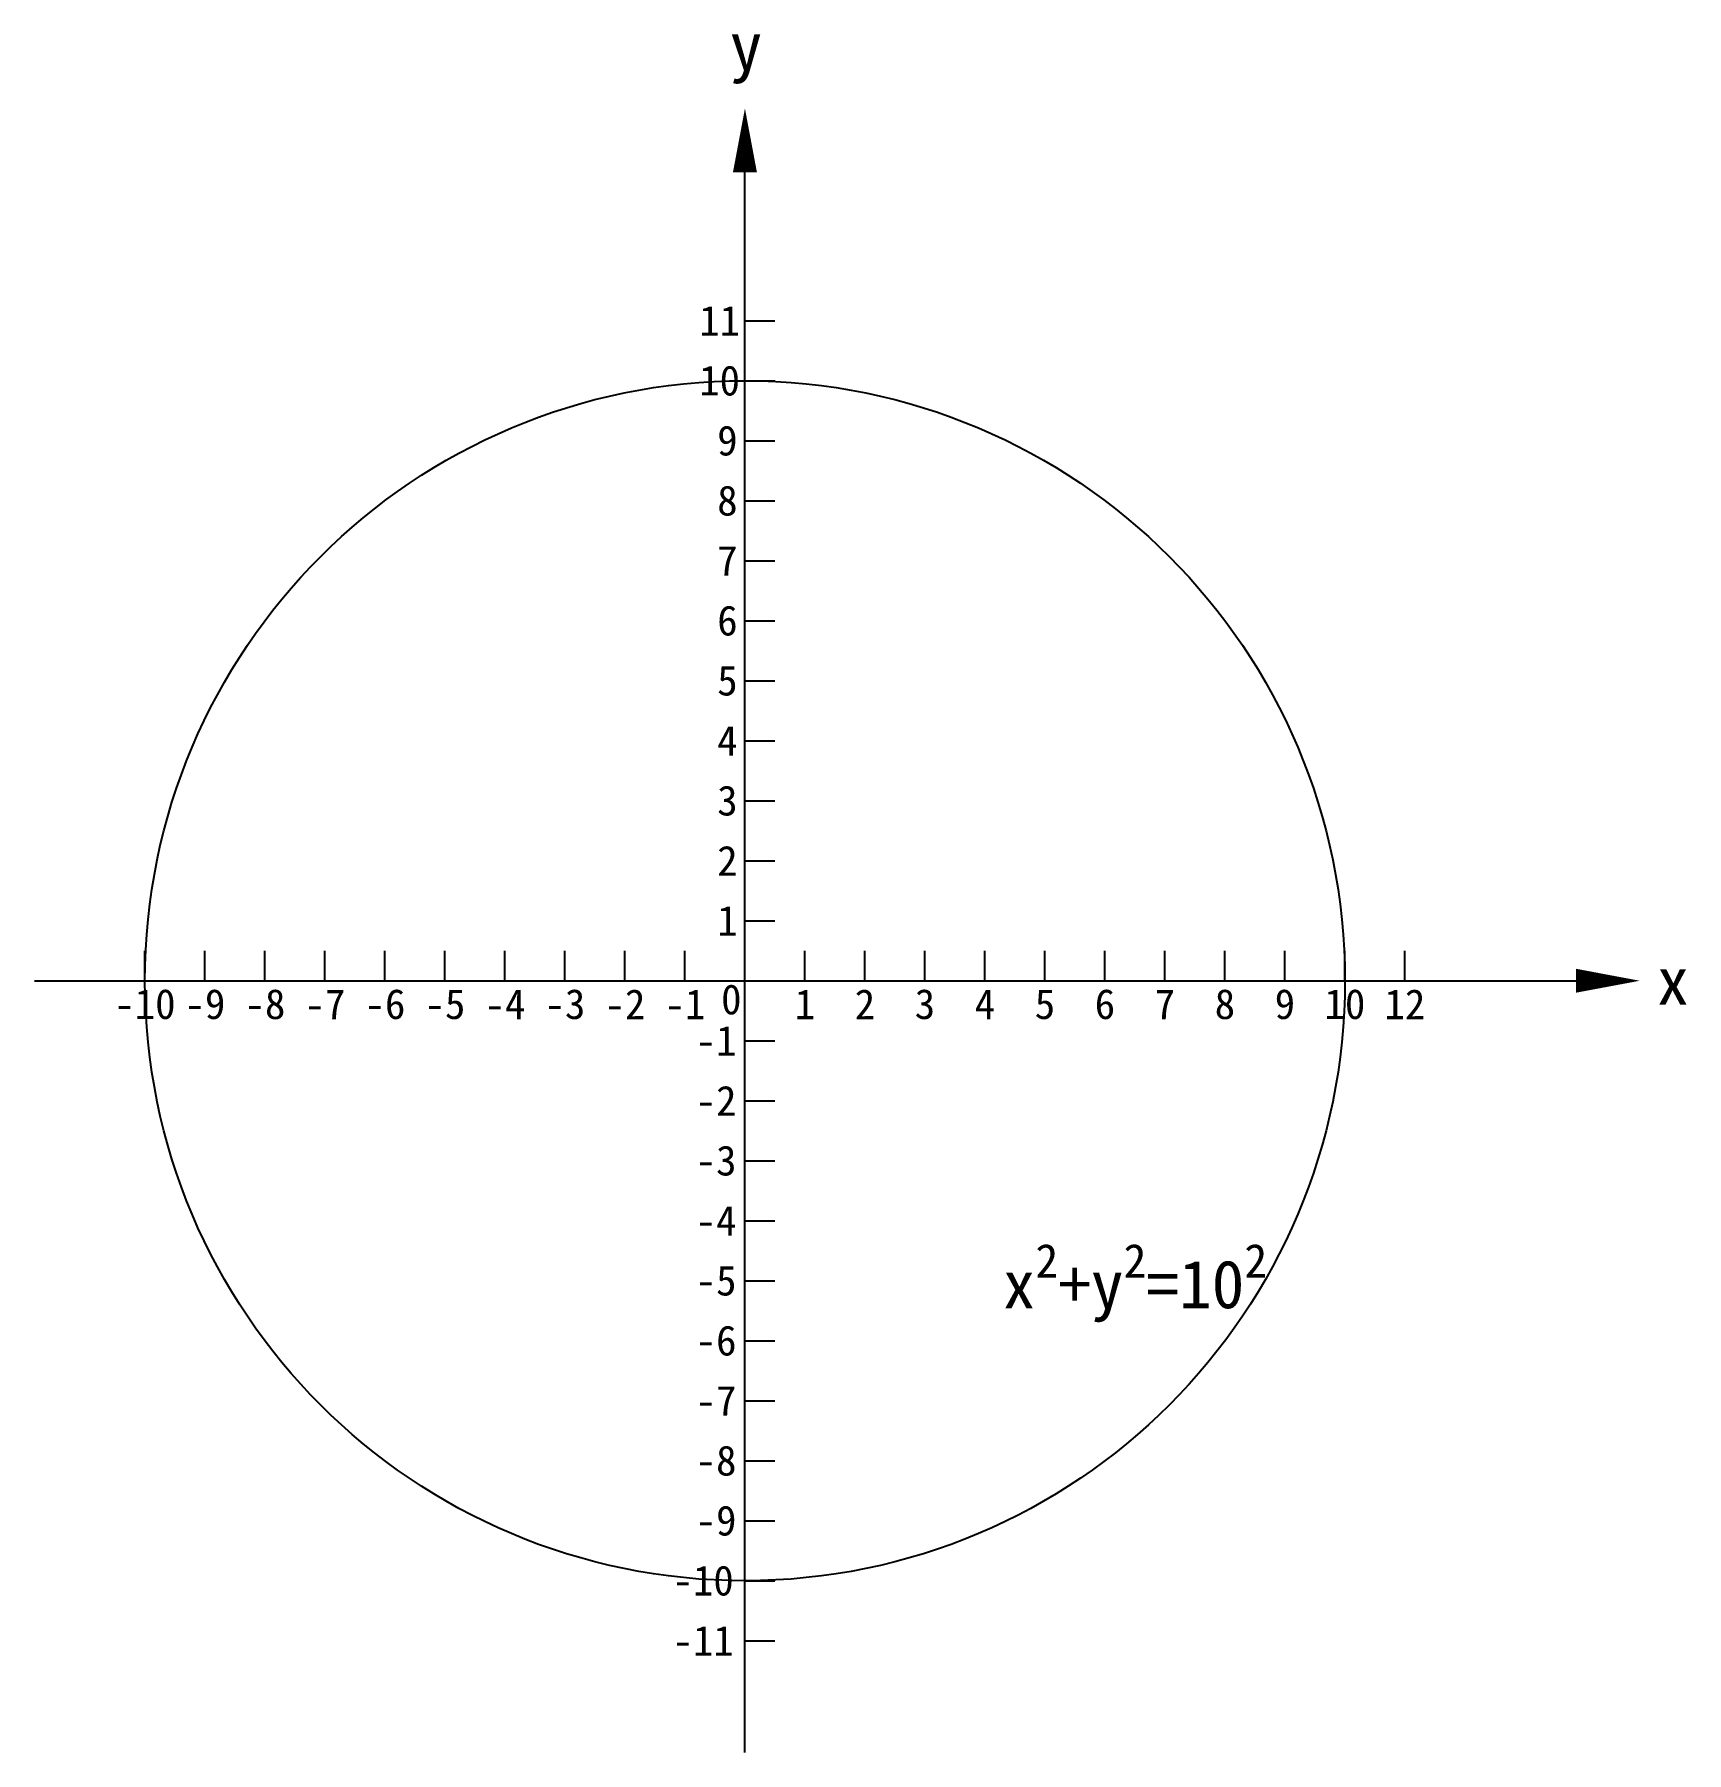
# Model space of a CAD drawing. Header units: millimetres. Extents: x 1737 to 2013, y 943 to 1229.
import ezdxf

# ---------------------------------------------------------------- set-up
doc = ezdxf.new("R2010")
doc.units = ezdxf.units.MM
doc.styles.add('w', font='', dxfattribs={"height": 5})
doc.styles.get('w').set_extended_font_data('SimSun')

msp = doc.modelspace()

# ---------------------------------------------------------------- linework, layer by layer
for p, q in [((1855.59, 942.56), (1855.59, 1205.94)), ((1855.59, 1181.21), (1860.59, 1181.21)), ((1855.59, 1171.21), (1860.59, 1171.21)), ((1855.59, 1161.21), (1860.59, 1161.21)), ((1855.59, 1151.21), (1860.59, 1151.21)), ((1855.59, 1141.21), (1860.59, 1141.21)), ((1855.59, 1131.21), (1860.59, 1131.21)), ((1855.59, 1121.21), (1860.59, 1121.21)), ((1855.59, 1111.21), (1860.59, 1111.21)), ((1855.59, 1101.21), (1860.59, 1101.21)), ((1855.59, 1091.21), (1860.59, 1091.21)), ((1855.59, 1081.21), (1860.59, 1081.21)), ((1755.59, 1071.21), (1755.59, 1076.21)), ((1765.59, 1071.21), (1765.59, 1076.21)), ((1775.59, 1071.21), (1775.59, 1076.21)), ((1785.59, 1071.21), (1785.59, 1076.21)), ((1795.59, 1071.21), (1795.59, 1076.21)), ((1805.59, 1071.21), (1805.59, 1076.21)), ((1815.59, 1071.21), (1815.59, 1076.21)), ((1825.59, 1071.21), (1825.59, 1076.21)), ((1835.59, 1071.21), (1835.59, 1076.21)), ((1845.59, 1071.21), (1845.59, 1076.21)), ((1865.59, 1071.21), (1865.59, 1076.21)), ((1875.59, 1071.21), (1875.59, 1076.21)), ((1885.59, 1071.21), (1885.59, 1076.21)), ((1895.59, 1071.21), (1895.59, 1076.21)), ((1905.59, 1071.21), (1905.59, 1076.21)), ((1915.59, 1071.21), (1915.59, 1076.21)), ((1925.59, 1071.21), (1925.59, 1076.21)), ((1935.59, 1071.21), (1935.59, 1076.21)), ((1945.59, 1071.21), (1945.59, 1076.21)), ((1955.59, 1071.21), (1955.59, 1076.21)), ((1965.59, 1071.21), (1965.59, 1076.21)), ((1737.16, 1071.21), (1994.08, 1071.21)), ((1855.59, 1071.21), (1865.59, 1071.21)), ((1855.59, 1061.21), (1860.59, 1061.21)), ((1855.59, 1051.21), (1860.59, 1051.21)), ((1855.59, 1041.21), (1860.59, 1041.21)), ((1855.59, 1031.21), (1860.59, 1031.21)), ((1855.59, 1021.21), (1860.59, 1021.21)), ((1855.59, 1011.21), (1860.59, 1011.21)), ((1855.59, 1001.21), (1860.59, 1001.21)), ((1855.59, 991.21), (1860.59, 991.21)), ((1855.59, 981.21), (1860.59, 981.21)), ((1855.59, 971.21), (1860.59, 971.21)), ((1855.59, 961.21), (1860.59, 961.21))]:
    msp.add_line(p, q)
for points in [[(1855.59, 1205.94, 4, 0, 0), (1855.59, 1216.59, 0, 0, 0)], [(1994.08, 1071.21, 4, 0, 0), (2004.73, 1071.21, 0, 0, 0)]]:
    msp.add_lwpolyline(points, format="xyseb")
msp.add_circle((1855.59, 1071.21), 100)

# ---------------------------------------------------------------- texts
at = {"style": 'w'}
for s, insert, char_height, width, attachment_point in [('y', (1855.77, 1225.85), 8, 16.0669, 5), ('11', (1851.37, 1181.21), 5, 3.8656, 5), ('10', (1851.37, 1171.21), 5, 3.8656, 5), ('9', (1852.67, 1161.21), 5, 3.8656, 5), ('8', (1852.67, 1151.21), 5, 3.8656, 5), ('7', (1852.67, 1141.21), 5, 3.8656, 5), ('6', (1852.67, 1131.21), 5, 3.8656, 5), ('5', (1852.67, 1121.21), 5, 3.8656, 5), ('4', (1852.67, 1111.21), 5, 3.8656, 5), ('3', (1852.67, 1101.21), 5, 3.8656, 5), ('2', (1852.67, 1091.21), 5, 3.8656, 5), ('1', (1852.67, 1081.21), 5, 3.8656, 5), ('x', (2010.27, 1071.21), 8, 16.0669, 5), ('-10', (1755.59, 1067.29), 5, 3.8656, 5), ('-9', (1765.59, 1067.29), 5, 3.8656, 5), ('-8', (1775.59, 1067.29), 5, 3.8656, 5), ('-7', (1785.59, 1067.29), 5, 3.8656, 5), ('-6', (1795.59, 1067.29), 5, 3.8656, 5), ('-5', (1805.59, 1067.29), 5, 3.8656, 5), ('-4', (1815.59, 1067.29), 5, 3.8656, 5), ('-3', (1825.59, 1067.29), 5, 3.8656, 5), ('-2', (1835.59, 1067.29), 5, 3.8656, 5), ('-1', (1845.59, 1067.29), 5, 3.8656, 5), ('0', (1853.32, 1068.07), 5, 3.8656, 5), ('1', (1865.59, 1067.29), 5, 3.8656, 5), ('2', (1875.59, 1067.29), 5, 3.8656, 5), ('3', (1885.59, 1067.29), 5, 3.8656, 5), ('4', (1895.59, 1067.29), 5, 3.8656, 5), ('5', (1905.59, 1067.29), 5, 3.8656, 5), ('6', (1915.59, 1067.29), 5, 3.8656, 5), ('7', (1925.59, 1067.29), 5, 3.8656, 5), ('8', (1935.59, 1067.29), 5, 3.8656, 5), ('9', (1945.59, 1067.29), 5, 3.8656, 5), ('10', (1955.59, 1067.29), 5, 3.8656, 5), ('12', (1965.59, 1067.29), 5, 3.8656, 5), ('-1', (1850.78, 1061.21), 5, 3.8656, 5), ('-2', (1850.78, 1051.21), 5, 3.8656, 5), ('-3', (1850.78, 1041.21), 5, 3.8656, 5), ('-4', (1850.78, 1031.21), 5, 3.8656, 5), ('\\A1;x{\\H0.7x;\\S2^ ;}+y{\\H0.7x;\\S2^ ;}=10{\\H0.7x;\\S2^ ;}', (1898.56, 1027.35), 8, 58.654, 1), ('-5', (1850.78, 1021.21), 5, 3.8656, 5), ('-6', (1850.78, 1011.21), 5, 3.8656, 5), ('-7', (1850.78, 1001.21), 5, 3.8656, 5), ('-8', (1850.78, 991.21), 5, 3.8656, 5), ('-9', (1850.78, 981.21), 5, 3.8656, 5), ('-10', (1848.62, 971.21), 5, 3.8656, 5), ('-11', (1848.62, 961.21), 5, 3.8656, 5)]:
    msp.add_mtext(s, dxfattribs=dict(at, insert=insert, char_height=char_height, width=width, attachment_point=attachment_point))

doc.saveas('drawing.dxf')
